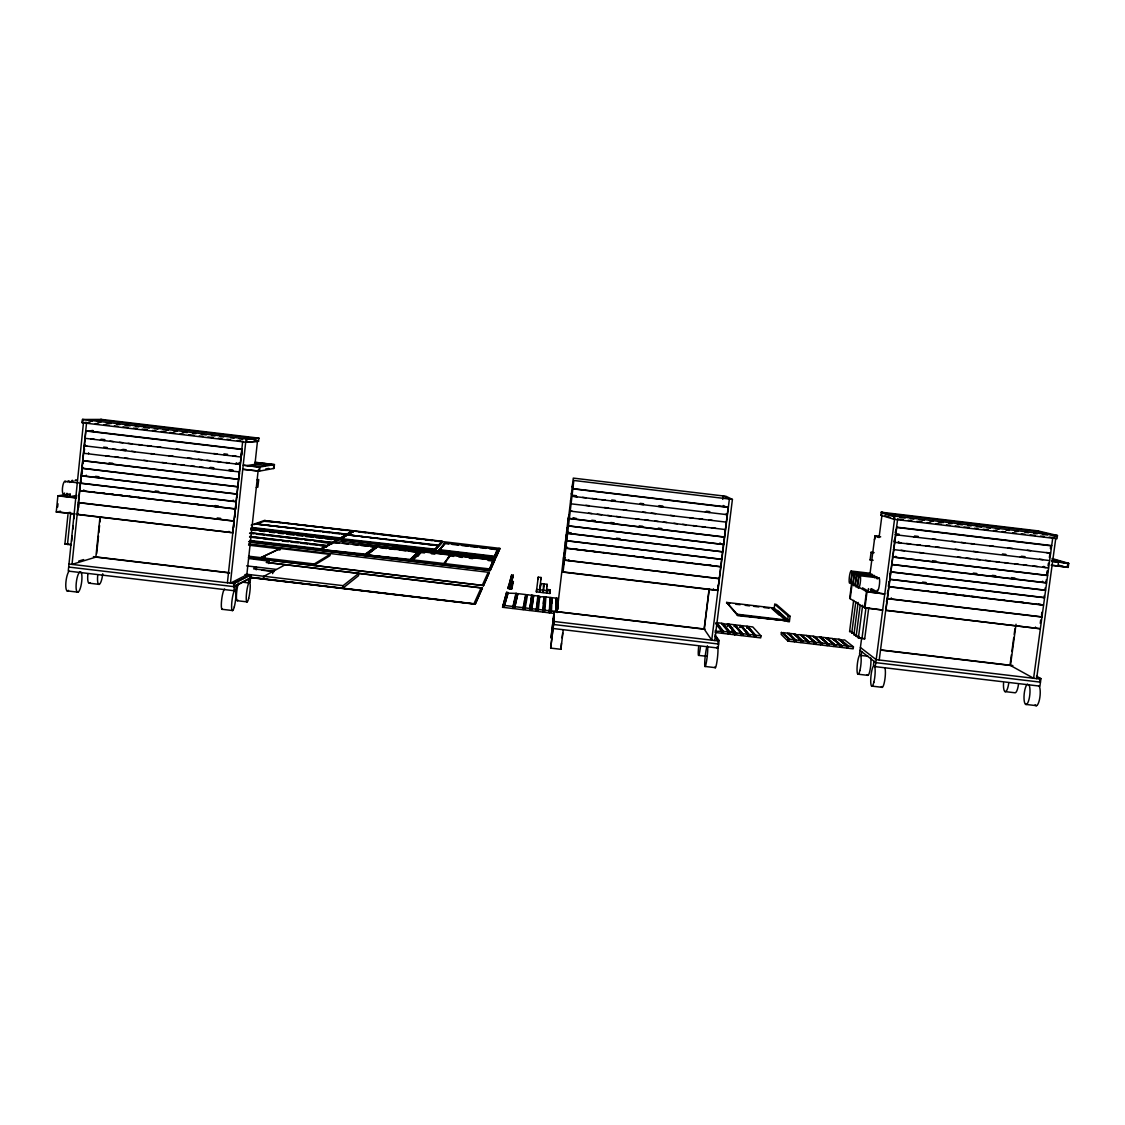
<?xml version="1.0" encoding="UTF-8"?>
<svg xmlns="http://www.w3.org/2000/svg" width="1125" height="1125" viewBox="0 0 1125 1125"><rect width="100%" height="100%" fill="white"/><g stroke="black" fill="none" stroke-linecap="round" stroke-linejoin="round"><path stroke-width="1.5" d="M558.014 609.258L558.155 598.402L557.297 599.077L556.678 598.233L556.453 600.131M557.297 599.077L557.184 612.52L557.395 598.317M556.509 611.62L556.678 598.233M556.284 611.972L556.27 598.177L552.023 597.684L551.742 603.464M555.862 611.916L556.27 598.177M563.273 629.677L560.911 649.308L550.673 648.098L553.908 621.464L554.161 611.212L553.331 619.003L553.795 615.178M553.823 614.081L553.556 624.487L718.636 644.034M715.092 634.908L719.086 640.505L718.144 648.042L553.078 628.495L553.584 623.292M861.145 638.1L858.375 638.03L864.703 638.831L868.753 607.711M554.302 613.42L549.689 612.886L550.547 597.502L551.264 597.586L550.603 611.747L551.419 611.845L552.023 597.684M550.955 603.366L551.264 597.586M549.689 612.886L549.844 609.511M549.253 612.83L550.139 597.459L545.892 596.953L544.837 611.072L544.022 610.973L545.133 596.855L544.416 596.77L543.108 612.098L549.253 612.83L549.422 609.455M546.862 591.877L546.778 593.1L549.858 593.466L549.914 592.242M550.209 589.809L550.153 591.005L547.073 590.653L547.158 589.444L550.209 589.809L549.858 593.466M560.911 649.308L561.459 643.12M544.148 583.973L543.305 592.692L546.384 593.058L547.116 584.325L544.148 583.973L543.867 586.336M553.05 628.467L550.673 648.098M543.361 603.661L544.008 596.728L538.903 596.897L538.284 596.053L536.527 611.325L542.672 612.042L544.008 596.728M858.839 636.919L856.139 636.356L860.147 605.531M540.802 583.566L539.831 592.27L542.911 592.636L543.769 583.931L540.802 583.566L540.52 585.942M856.617 635.273L853.917 634.711L855.858 634.711M57.164 511.833L74.981 513.942L56.25 512.002L57.895 495.83L68.808 494.086M57.656 506.981L57.98 503.761M64.955 543.994L71.381 544.697L64.898 544.05L67.978 514.477M69.75 497.109L70.116 493.636M67.486 544.542L70.692 513.239M246.67 442.28L82.181 422.733L82.519 419.47L101.517 419.428M82.744 419.47L82.181 422.733M83.517 422.198L68.259 571.092L233.944 590.709L235.8 589.711L236.236 585.703M71.677 541.28L72.211 536.062M72.928 529.116L73.28 525.642M73.997 518.695L74.531 513.492M86.583 422.564L72.028 564.384L96.314 556.973M233.072 532.772L77.302 514.505L85.88 431.002L242.227 449.508L241.594 455.344M81.942 474.089L82.237 471.178M84.234 451.73L84.53 448.819M78.061 513.464L77.302 514.505M78.666 507.544L79.003 504.239M82.42 470.981L81.886 473.723M82.716 468.127L82.8 467.213M83.18 463.542L83.306 459.787M85.008 445.753L85.106 444.839M84.628 490.95L83.756 489.937M86.161 476.072L86.259 475.158M88.467 453.712L88.552 452.812M99.97 517.303L95.85 557.114L229.711 572.977M96.68 553.514L98.48 536.006M98.817 532.772L99.577 525.516M99.928 522.014L100.477 516.783M539.002 596.138L537.441 610.186L538.256 610.284L539.761 596.222M228.867 532.28L228.952 531.366M232.242 500.948L233.311 500.161M236.363 462.825L236.264 463.739L239.498 463.261M232.622 532.927L242.072 449.494L241.312 454.922M227.405 582.792L242.705 441.141M233.62 527.597L233.986 524.292M234.745 517.303L235.097 513.998M235.856 507.009L236.137 504.309M236.953 496.884L237.361 493.116M239.217 475.903L239.512 473.203M235.969 507.445L236.278 504.548M237.08 497.109L237.403 494.198M245.77 441.506L230.442 583.158L246.825 574.805L258.202 470.067M233.578 586.589L233.958 583.045L250.931 574.791L250.144 581.977L248.456 582.891L243.225 582.272M233.944 590.709L234.759 583.144L233.958 583.045M257.541 440.536L255.066 463.345L258.483 462.811M100.744 419.33L258.933 438.131L258.469 441.267L245.855 442.181L246.206 438.933L258.033 438.047M259.003 471.192L259.439 467.142L274.43 464.569L274.008 468.422L259.003 471.192L242.761 469.266L259.538 471.094L259.988 467.044L243.197 465.202L259.439 467.142M248.456 582.891L248.864 579.052M255.839 524.039L346.458 534.234M256.092 523.941L346.641 534.122L346.402 534.783M264.698 466.158L264.98 463.584L250.58 465.919M256.261 569.827L256.528 567.38L253.702 566.761M264.361 521.269L280.406 522.633M260.55 559.055L260.705 557.634L279.253 548.803L279.113 550.139M264.909 520.805L352.814 530.691L339.834 538.467L352.814 530.691M330.061 554.386L314.241 563.977L314.086 565.397L329.906 555.722L330.061 554.386L280.35 548.494L261.098 557.677L260.944 559.097L265.191 556.819M265.177 520.622L499.978 548.395L495.83 557.733L251.438 528.848M273.516 468.506L273.938 464.653L254.883 462.389M263.25 578.798L263.531 576.239L246.164 574.186M263.686 578.841L263.967 576.295L285.328 564.666M268.678 563.513L268.931 561.15L248.836 558.52M272.658 573.609L272.939 571.134L253.603 568.842L256.528 567.38M280.209 549.83L280.35 548.494M854.409 633.642L851.737 633.094L854.452 633.178M320.273 549.422L325.983 545.653L320.273 549.422L249.595 541.041M320.85 549.548L337.542 540.169L320.85 549.548L250.411 541.195M321.145 550.266L365.723 555.553M331.58 542.531L326.137 546.145L331.58 542.531L250.228 532.884M326.63 546.919L319.725 545.47M336.909 539.564L331.72 543.009L336.909 539.564L250.861 529.355M332.156 543.797L314.198 541.083M334.125 542.925L339.258 542.883M334.758 542.405L375.68 546.666L365.175 554.752L321.975 549.633L365.245 554.119L375.68 546.666M442.083 541.28L434.686 549.717L442.083 541.28L354.291 530.859L340.298 539.198L353.714 531.295M340.636 539.241L435.262 549.844L442.631 541.842L435.136 540.998M341.395 538.65L434.756 549.155M539.733 589.781L541.083 577.505L538.228 577.167L536.358 591.862L539.438 592.228L539.733 589.781L536.653 589.416L536.358 591.862M347.92 534.966L438.483 545.147M348.103 534.867L438.412 545.709M343.097 585.661L342.816 588.22L358.467 575.733L358.734 573.356L343.097 585.661L263.967 576.295M353.334 531.83L349.917 530.845M377.325 546.862L366.075 555.595L377.325 546.862L418.106 552.291L410.077 560.081L366.905 554.948L410.161 559.448L418.177 551.7M376.27 547.917L370.505 546.652M391.908 549.07L394.031 546.272L494.156 558.155L489.108 570.192L493.228 560.18L450.323 555.089L443.616 564.792L446.428 561.15M392.4 548.677L392.569 547.425L493.58 559.42L493.425 560.658M393.891 547.481L394.031 546.272M410.723 560.208L418.809 552.319L410.723 560.208L366.159 554.934M413.058 561.164L413.212 559.87L421.509 551.658L449.986 555.047L443.25 564.75L446.077 561.122M421.509 551.658L417.811 556.439M435.262 549.844L442.631 541.842M444.628 543.459L438.497 550.856L444.628 543.459L448.692 543.994M497.587 549.239L494.311 556.791L497.587 549.239L445.261 543.038L439.256 550.266L441.239 548.03M445.261 543.038L443.222 545.808M251.184 577.659L475.228 604.195L482.4 587.967L268.059 562.57M475.228 604.195L482.4 587.967M489.319 572.4L483.441 585.717L489.319 572.4L248.625 543.853M536.33 609.23L537.877 595.997L533.63 595.505L531.675 609.511L530.184 608.498L529.945 610.538L536.091 611.269L536.33 609.23L531.773 608.695M490.177 570.53L495.084 559.392L490.177 570.53L249.483 541.983M493.087 561.403L493.228 560.18M494.156 558.155L493.228 561.094L488.081 560.475M489.502 548.789L498.136 549.816L494.831 557.536L498.98 548.353M515.925 593.395L512.522 608.47L502.566 607.303L506.644 592.298L507.263 593.142L515.925 593.395L515.7 595.294M508.022 593.241L504.281 606.263L502.805 605.264M504.281 606.263L508.106 592.467M506.644 592.298L502.566 607.303M508.092 588.516L511.678 574.945L508.092 588.516L513.197 575.128L509.709 588.698L509.386 586.181L513.197 575.128M508.697 588.586L508.373 586.055M509.709 588.698L510.005 586.252M513.38 581.555L511.411 586.42L511.734 588.938L513.38 581.555L510.103 588.755L512.395 581.442L511.523 583.748M510.722 588.825L511.017 586.378M512.114 583.819L512.395 581.442M511.734 588.938L512.016 586.491M511.116 588.867L512.775 581.484M513.211 606.487L512.958 608.527L522.928 609.708L525.614 594.548L517.809 593.62L514.688 607.5L513.211 606.487L516.333 593.452L516.952 594.295L517.809 593.62M516.108 595.35L516.333 593.452M523.603 607.725L523.364 609.764L529.509 610.495L531.745 595.28L527.498 594.773L525.094 608.723L523.603 607.725L526.022 594.591L526.641 595.434L527.498 594.773M525.094 608.723L525.192 607.908L529.748 608.456M531.745 595.28L531.014 600.497M531.928 597.22L532.153 595.322L532.772 596.166L533.63 595.505M537.947 579.445L538.228 577.167M540.816 579.783L541.083 577.505M537.441 610.186L536.766 609.286M538.256 610.284L538.355 609.469L542.911 610.017M543.488 586.294L543.769 583.931M544.191 598.683L544.416 596.77M545.133 596.855L545.034 597.628L545.892 596.953M546.834 586.688L547.116 584.325M546.778 593.1L547.073 590.653M568.069 521.972L573.286 478.111L725.906 496.266L732.417 499.416L714.769 640.519M572.33 486.267L572.822 488.841L728.17 507.417L717.778 590.484L563.048 572.133L573.834 480.473L732.417 499.416M568.673 560.517L568.772 559.603M573.652 518.92L573.764 518.02M576.323 496.631L576.422 495.731L572.217 495.225M562.064 637.903L562.683 633.023M852.244 632.039L849.6 631.505L850.809 631.448M709.116 588.98L704.123 628.987L711.731 640.153L729.38 499.05L722.981 495.914M709.214 589.584L704.278 629.198L557.044 611.761L568.378 516.923M722.728 499.359L723.15 495.998M713.377 589.753L713.489 588.853M719.114 543.741L720.197 542.953M717.792 588.389L718.214 585.098M721.575 558.155L721.659 559.406L566.789 540.689M724.641 533.602L724.978 530.916M725.738 524.841L726.075 522.141M727.228 513.703L727.256 514.688L572.133 496.238M716.034 623.391L716.133 622.603L723.459 632.222L716.034 623.391L716.822 623.475M717.834 643.936L718.27 640.406L715.303 636.216M721.547 631.167L721.294 633.206L715.163 632.475L715.416 630.45L716.077 631.35L721.547 631.167L715.922 623.714M721.702 623.264L722.334 624.136L727.594 623.967L734.681 632.728L734.428 634.767L728.297 634.036L728.55 631.997L729.211 632.911L730.139 632.194L723.22 623.447M722.644 632.123L721.983 631.223L721.73 633.263L727.861 633.994L728.114 631.955L723.558 631.406L716.906 622.702L721.28 623.222L729.211 632.911M726.623 602.409L737.845 614.981L785.152 620.592L737.761 615.67L726.623 602.409L772.538 607.852L787.528 621.562L789.37 621.788L790.073 616.275L776.461 604.477L774.731 604.28L774.239 608.119L788.344 620.972L774.07 609.455M723.459 632.222L723.558 631.406M727.341 625.922L727.594 623.967M727.762 625.964L728.733 624.108L736.608 633.783L728.733 624.108M734.062 626.709L735.047 624.853L743.175 634.556L735.047 624.853M729.52 624.192L733.894 624.712L741.263 633.516L740.995 635.541L734.864 634.823L735.117 632.784L728.002 624.009M736.608 633.783L735.117 632.784M739.955 627.413L740.194 625.458L735.834 624.938M740.377 627.455L741.347 625.598L749.742 635.344L741.347 625.598M743.175 634.556L741.698 633.558L741.431 635.597L747.577 636.328L747.83 634.289L740.194 625.458M746.677 628.214L747.647 626.344L756.309 636.117L747.647 626.344M740.616 625.514L748.266 634.345L748.012 636.37L754.144 637.102L754.397 635.062L746.508 626.203L742.134 625.683M746.916 626.259L754.833 635.119L754.58 637.158L760.711 637.875L760.964 635.85L752.808 626.948L748.434 626.442M772.538 607.852L785.981 620.761L786.08 620.03L737.255 614.236L737.156 614.981L785.981 620.761M782.044 633.319L781.411 632.433L781.158 634.416L787.964 641.109L794.095 641.827L794.348 639.802L787.359 633.15L782.944 632.616L789.806 639.253L794.348 639.802M787.697 620.156L788.217 616.064L774.731 604.28M788.428 634.078L787.781 633.192L796.261 640.856L789.314 633.375L789.216 634.163M787.964 641.109L788.217 639.07L788.878 639.97L789.806 639.253M795.684 634.134L802.941 640.814L802.013 641.531L794.152 633.952L794.798 634.823L800.1 634.655L809.395 642.403L802.055 634.88L806.47 635.414L815.962 643.191L808.425 635.639L808.327 636.427M794.784 639.858L794.531 641.883L800.663 642.614L800.916 640.575L793.73 633.895L789.314 633.375M801.352 640.631L801.098 642.656L807.23 643.387L807.483 641.348L802.941 640.814M807.539 636.342L806.892 635.456L815.147 643.092M809.395 642.403L800.522 634.711L807.919 641.405L807.666 643.444L813.797 644.161L814.05 642.136L809.508 641.587M808.58 642.305L807.919 641.405M813.263 636.216L813.909 637.087L819.211 636.919L829.097 644.738L821.18 637.158L820.28 637.847L819.647 636.975L828.281 644.639M814.486 642.178L814.233 644.217L820.35 644.948L820.617 642.909L816.061 642.375M814.809 636.398L822.53 643.964L814.008 636.3M826.65 638.606L826.017 637.72L835.664 645.525L827.55 637.903L827.438 638.691M827.62 643.739L827.353 645.778L833.484 646.495L833.752 644.47L829.195 643.922M833.92 638.663L833.02 639.352L832.387 638.48L842.217 646.298L833.92 638.663L838.322 639.183L846.872 646.017L846.619 648.056L840.487 647.325L840.755 645.3L841.514 645.384M835.664 645.525L834.188 644.513L833.92 646.552L840.052 647.283L840.319 645.244L831.952 638.423L827.55 637.903M839.489 639.323L839.391 640.111L844.692 639.942L853.439 646.805L853.172 648.83L847.055 648.112L847.308 646.073L838.758 639.239L847.969 646.973L848.897 646.256L840.291 639.422M851.667 583.087L849.684 598.359L864.942 607.95L882.675 610.045L864.38 607.598L866.475 591.553L884.77 593.972L867.023 591.862L857.897 586.645M850.191 598.683L852.173 583.383M849.6 631.505L853.636 600.37M851.737 633.094L855.816 601.734M853.917 634.711L858.122 602.409M858.375 638.03L862.65 605.236M871.706 560.644L870.103 559.898L871.088 552.277L874.139 552.642M864.942 607.95L867.023 591.862M861.539 638.817L859.542 654.159L861.188 655.467L868.106 656.297M869.906 574.552L874.927 535.978L880.13 536.597M861.947 638.691L865.997 607.598M868.022 592.045L868.472 588.586M861.188 655.467L861.68 651.642M870.778 592.186L871.228 588.727M1038.459 530.93L881.212 512.198L880.945 515.348L881.719 515.433M882.014 514.842L879.061 537.553L874.927 535.978M873.984 661.233L873.464 665.212L875.264 666.647L1039.922 686.138L1040.948 678.628L1036.448 676.167M893.714 519.3L893.981 516.009L1057.458 535.5L1057.008 538.72L893.559 519.244M875.264 666.647L894.614 518.709M887.372 593.93L887.752 591.047M888.933 582.047L888.37 586.378L890.297 586.617M889.706 576.098L890.086 573.202M894.178 541.969L894.558 539.058M895.345 533.095L895.725 530.198M886.514 601.734L886.95 598.444M888.652 585.506L888.947 586.8L1043.409 605.138L1042.777 604.716M888.764 584.536L889.116 581.85M889.734 577.139L890.269 573.117M890.578 570.712L890.887 571.978L1045.434 590.344M892.519 555.905L892.856 557.002L1047.473 575.367M894.333 541.983L894.586 540.112M895.556 532.702L895.908 530.002M879.216 659.995L897.652 519.075M887.147 610.369L1040.203 628.734L885.867 610.425L896.723 527.456L1051.495 545.878M891.155 598.781L891.281 597.881M896.597 557.297L895.739 556.284M898.538 542.489L898.65 541.575M1011.417 654.82L1010.011 665.227L1033.608 678.277L1052.789 537.539M1011.867 651.487L1013.766 637.467M1014.188 634.331L1014.947 628.791M1016.044 624.234L1010.461 665.466L880.861 650.123M1035.366 627.947L1035.492 627.047M1041.609 582.047L1042.706 581.273M1043.62 567.253L1043.747 566.353M1040.245 623.306L1040.695 620.03M1045.8 582.553L1046.18 581.737M1046.925 574.256L1047.445 575.536L892.378 556.973M1047.066 573.286L1047.431 570.6M1048.064 565.889L1048.43 563.203M1050.455 548.395L1050.82 545.695M1041.511 615.164L1041.905 612.267M1044.295 595.561L1044.422 597.741L889.917 579.389M1045.955 582.567L1046.348 579.67M1046.967 575.17L1047.558 570.839M1049.372 557.48L1049.78 554.583M1050.581 548.62L1050.975 545.723M1036.631 678.628L1055.827 537.891M1039.655 682.045L1040.133 678.53L1040.948 678.628M1057.936 566.002L1058.484 561.994L1051.847 560.039M1052.044 558.52L1068.75 563.372L1068.202 567.394L1067.273 567.112L1067.822 563.105L1051.72 561.178M531.675 609.511L533.545 596.264M530.859 609.413L532.87 595.406M530.184 608.498L532.153 595.322M530.016 607.163L530.522 603.83M524.278 608.625L526.739 594.675M523.673 608.105L524.278 604.786M524.883 601.467L525.502 598.148M523.237 608.048L523.856 604.73M524.475 601.425L525.08 598.106M514.688 607.5L517.711 594.38M513.872 607.402L517.05 593.536M513.745 605.236L515.32 598.641M510.103 588.755L511.045 585.422M509.091 588.628L512.916 577.42M503.466 606.164L507.347 592.383M499.964 548.494L495.816 557.845L250.833 528.581M481.092 587.939L473.948 603.759L249.553 577.167M488.137 572.358L482.273 585.323L248.4 557.62M447.961 558.689L449.845 556.27M250.566 578.166L234.38 586.688L68.667 567.056M235.055 585.816L248.316 578.841M250.931 574.791L233.902 583.566L68.977 564.033M268.931 561.15L266.245 562.5L482.386 588.094M254.025 524.602L265.978 520.692M251.212 525.15L264.966 520.256M78.75 561.066L83.644 559.589M235.645 508.88L79.748 490.725M237.262 494.016L81.281 475.819M256.303 487.519L257.864 487.153L258.708 479.489L257.147 479.827M66.881 512.986L70.158 512.339M56.25 512.002L60.497 511.2M265.711 468.998L268.861 468.422M256.739 466.664L270.844 464.273M71.775 497.222L76.641 496.406M68.527 496.842L76.697 495.492M62.044 496.069L70.327 494.733M247.345 465.539L261.886 463.219M856.139 636.3L858.881 636.441M236.236 463.894L239.47 463.416M240.398 463.359L240.019 464.47L84.361 445.795M81.014 482.147L80.522 483.272L235.997 501.736M242.17 449.227L85.753 430.692M83.461 460.828L238.416 479.391M83.475 460.673L238.43 479.222M258.595 441.253L246.53 442.28L247.022 439.017L82.519 419.47M254.18 440.803L257.752 440.55M251.198 439.256L256.261 438.862M246.881 439.031L258.933 438.131M89.972 431.142L93.277 431.03M89.677 430.861L92.981 430.467M88.383 420.244L101.447 420.117L256.219 438.525M88.664 420.905L92.123 421.313M97.327 421.931L100.786 422.339M105.975 422.958L111.164 423.577M116.353 424.195L119.812 424.603M125.002 425.222L130.205 425.841M135.394 426.459L138.853 426.881M144.042 427.486L149.231 428.105M154.42 428.723L157.88 429.145M163.083 429.764L168.272 430.369M173.461 430.988L176.92 431.409M182.109 432.028L187.298 432.647M192.487 433.252L195.947 433.673M201.15 434.292L206.339 434.911M211.528 435.53L214.987 435.938M220.177 436.556L223.636 436.964M230.555 437.794L234.028 438.202M239.217 438.82L242.677 439.228M899.902 517.444L905.119 518.062M910.336 518.681L913.809 519.103M919.027 519.722L924.244 520.341M929.447 520.959L932.934 521.367M938.138 521.986L943.355 522.619M948.572 523.237L952.045 523.645M957.263 524.264L962.48 524.883M967.683 525.502L971.156 525.923M976.373 526.542L981.591 527.161M986.808 527.78L990.281 528.202M995.498 528.82L998.972 529.228M1005.919 530.058L1009.392 530.466M1014.609 531.098L1018.083 531.506M1025.044 532.336L1028.517 532.744M1033.734 533.362L1037.208 533.784M1042.411 534.403L1047.628 535.022M1052.845 535.641L1056.319 536.062L1037.588 531.52L882.042 513.014L894.698 516.825M85.022 422.381L90.211 423M95.259 423.591L98.859 424.027M103.936 424.617L109.238 425.264M114.342 425.869L117.886 426.291M123.019 426.895L128.278 427.528M133.425 428.133L136.927 428.555M142.088 429.159L147.305 429.792M152.494 430.411L155.967 430.819M161.142 431.438L166.373 432.056M169.805 432.464L175.05 433.083M180.183 433.702L183.727 434.123M188.831 434.728L194.133 435.361M199.209 435.966L202.809 436.387M207.858 436.992L213.216 437.625M218.25 438.23L221.892 438.666M226.898 439.256L230.569 439.692M237.277 440.494L240.975 440.93M897.919 519.117L903.136 519.736M908.114 520.312L911.827 520.763M916.833 521.353L922.261 522M927.281 522.605L930.938 523.041M936 523.631L941.372 524.278M946.462 524.883L950.062 525.319M955.181 525.923L958.753 526.345M963.956 526.964L969.173 527.583M974.348 528.202L977.864 528.623M983.067 529.242L988.298 529.861M993.502 530.48L997.017 530.902M1002.192 531.52L1005.722 531.928M1012.627 532.758L1016.184 533.18M1021.303 533.798L1024.903 534.22M1030.134 534.839L1035.366 535.458M1040.428 536.062L1044.07 536.498M1049.119 537.103L1054.322 537.722M728.367 507.136L572.878 488.644L572.358 485.972M896.597 527.147L1051.692 545.597M100.983 439.228L104.878 439.636M223.917 453.839L227.545 454.275M611.733 499.964L615.192 500.386M640.153 503.353L643.627 503.761M659.306 505.631L662.794 506.039M706.331 511.214L709.819 511.636M895.612 533.728L899.086 534.15M914.541 535.978L918.197 536.414M90.956 438.905L94.416 439.312M100.378 440.03L104.78 440.55M109.969 441.169L113.428 441.577M119.419 442.294L122.878 442.702M128.067 443.32L132.427 443.841M138.445 444.558L141.905 444.966M147.094 445.584L151.439 446.091M157.472 446.822L160.931 447.23M176.512 449.086L179.972 449.494M194.625 451.238L198.998 451.758M213.637 453.502L217.097 453.909M224.002 454.725L227.461 455.133M232.636 455.752L236.095 456.173M572.119 496.125L577.336 496.758M582.553 497.377L586.041 497.784M592.017 498.502L596.475 499.022M601.706 499.655L605.18 500.063M611.198 500.78L615.628 501.3M620.845 501.933L624.333 502.341M639.998 504.211L643.472 504.619M658.294 506.377L662.625 506.897M705.389 511.987L709.622 512.48M725.245 514.35L727.186 514.575M895.303 534.572L898.777 534.98M913.43 536.723L917.873 537.258M932.555 539.002L936.042 539.409M951.694 541.28L955.181 541.688M961.284 542.419L964.758 542.827M970.833 543.558L974.306 543.966M989.972 545.822L993.445 546.244M1008.169 547.987L1012.584 548.522M1027.266 550.266L1030.739 550.673M1046.362 552.53L1049.836 552.952M85.134 438.314L240.834 457.003M895.289 534.727L1050.497 553.134M255.417 462.305L274.43 464.569M880.678 536.808L875.461 536.175L874.42 539.803M103.683 447.103L107.156 447.511M122.752 449.367L126.211 449.775M1002.431 553.964L1005.919 554.386M1021.43 556.228L1025.086 556.664M84.853 445.739L86.794 445.964M112.655 449.044L116.1 449.452M121.289 450.07L125.55 450.577M131.653 451.294L135.098 451.716M150.652 453.558L154.111 453.966M168.792 455.709L173.109 456.23M187.833 457.973L192.108 458.494M198.211 459.211L201.67 459.619M206.859 460.237L210.319 460.645M217.237 461.475L220.697 461.883M225.886 462.502L229.345 462.909M235.294 463.627L238.753 464.034M585.886 505.308L589.373 505.73M604.28 507.502L608.555 508.008M623.433 509.78L626.906 510.188M642.572 512.044L646.045 512.466M651.277 513.084L655.636 513.605M670.416 515.363L673.889 515.77M689.555 517.641L693.028 518.048M699.23 518.78L702.717 519.202M708.694 519.905L712.181 520.327M897.806 542.405L901.28 542.812M906.483 543.431L910.716 543.938M916.903 544.669L920.377 545.077M925.58 545.695L929.841 546.202M936 546.933L939.473 547.355M955.097 549.211L958.556 549.619M973.322 551.377L977.653 551.897M1020.277 556.959L1024.523 557.466M1039.416 559.237L1042.889 559.645M571.219 503.845L726.328 522.127M894.769 542.32L1049.484 560.545M1052.62 561.445L1068.75 563.372M1052.775 565.397L1067.273 567.112M1068.202 567.394L1051.172 565.2M210.347 467.339L213.82 467.747M229.416 469.603L232.875 470.011M105.764 455.766L109.209 456.187M115.327 456.905L118.786 457.312M124.777 458.03L128.236 458.438M143.803 460.294L147.262 460.702M161.958 462.445L166.289 462.966M172.322 463.683L175.767 464.091M180.956 464.709L184.402 465.117M191.32 465.947L194.766 466.355M199.955 466.973L203.4 467.381M209.517 468.098L213.764 468.605M228.544 470.363L232.763 470.869M572.119 511.214L570.178 510.975L569.756 507.797M588.488 513.155L591.975 513.562M597.206 514.195L601.65 514.716M607.655 515.433L611.142 515.855M616.373 516.473L619.861 516.881M635.555 518.752L639.042 519.159M645.145 519.891L648.619 520.298M654.722 521.03L658.209 521.438M663.441 522.07L666.928 522.478M673.903 523.308L677.391 523.73M682.622 524.348L686.109 524.756M693.084 525.586L696.572 526.008M701.789 526.627L705.277 527.034M711.253 527.752L715.739 528.286M901.041 550.308L904.514 550.73M919.406 552.487L923.639 552.994M957.572 557.03L961.045 557.438M966.248 558.056L970.594 558.577M976.669 559.294L980.142 559.716M985.345 560.334L989.719 560.855M995.752 561.572L999.225 561.98M1004.428 562.598L1007.902 563.006M1014.848 563.836L1018.308 564.244M1023.525 564.862L1026.984 565.284M1033.186 566.016L1037.405 566.522M1042.608 567.141L1046.081 567.548M83.602 453.262L239.217 471.923M725.4 529.552L570.347 511.13M1048.472 567.97L893.348 549.562M109.069 462.853L112.683 463.275M572.794 517.964L576.253 518.372M591.778 520.214L595.237 520.622M610.763 522.478L614.222 522.886M639.169 525.853L642.656 526.261M658.308 528.117L661.795 528.539M932.513 560.714L936.098 561.136M724.472 536.991L569.447 518.428M724.444 537.145L569.433 518.583M870.103 559.898L873.155 560.264M973.322 573.089L976.809 573.497M992.391 575.353L995.85 575.761M1011.473 577.617L1014.947 578.025M82.069 468.197L237.628 486.675M568.575 525.994L723.544 544.416M891.886 564.413L1046.461 582.778M82.041 468.352L237.6 486.844M723.516 544.57L568.561 525.853M891.858 564.567L1046.433 582.933M95.597 476.339L99.042 476.747M567.788 532.434L571.261 532.842M616.486 538.214L619.959 538.622M81.295 475.65L236.812 494.128M890.283 571.753L1045.448 590.175L1045.041 588.08M851.189 571.022A6.202 1.069 -83.3 0 1 850.88 580.697A6.202 1.069 -83.3 0 1 849.136 579.769A6.202 1.069 -83.3 0 1 851.189 571.022L869.653 573.216M853.355 572.175A6.244 1.083 -83.3 0 1 853.045 581.92A6.244 1.083 -83.3 0 1 851.273 580.978A6.244 1.083 -83.3 0 1 853.355 572.175L871.959 574.383M855.548 573.342A6.3 1.097 -83.3 0 1 855.253 583.172A6.3 1.097 -83.3 0 1 853.439 582.202A6.3 1.097 -83.3 0 1 855.548 573.342L874.294 575.564M155.222 490.964L158.695 491.372M922.613 582.089L926.086 582.511M857.784 574.523A6.342 1.111 -83.3 0 1 857.475 584.423A6.342 1.111 -83.3 0 1 855.647 583.453A6.342 1.111 -83.3 0 1 857.784 574.523L876.656 576.759M64.912 481.303L78.834 482.948M80.536 483.103L236.011 501.567M566.789 540.858L721.688 559.252M860.048 575.733A6.398 1.139 -83.3 0 1 859.739 585.703A6.398 1.139 -83.3 0 1 857.883 584.719A6.398 1.139 -83.3 0 1 860.048 575.733L879.061 577.983M889.945 579.234L1044.436 597.572M566.733 546.469L564.877 546.244L565.172 552.741M215.016 505.589L218.475 506.011M82.167 490.669L85.655 491.077M90.886 491.695L94.373 492.117M100.181 492.806L104.836 493.355M110.067 493.973L113.555 494.395M119.18 495.056L122.625 495.464M129.262 496.252L132.989 496.702M138.178 497.32L141.623 497.728M148.444 498.53L151.988 498.952M176.344 501.848L179.831 502.256M195.539 504.127L199.027 504.534M214.172 506.334L218.208 506.812M233.873 508.669L235.814 508.908M567.675 548.311L565.734 548.072L565.411 541.786M573.581 549.014L578.067 549.534M584.03 550.252L587.503 550.659M592.734 551.278L597.178 551.812M603.183 552.516L606.656 552.938M611.888 553.556L615.361 553.964M631.027 555.834L634.514 556.242M640.617 556.973L644.091 557.381M650.18 558.098L653.667 558.52M669.333 560.377L672.82 560.784M688.486 562.655L691.973 563.062M697.191 563.681L700.678 564.103M706.641 564.806L711.127 565.341M924.919 590.723L928.392 591.131M933.595 591.75L937.87 592.256M943.987 592.987L947.461 593.395M952.65 594.014L956.967 594.52M963.056 595.252L966.516 595.659M971.719 596.278L975.178 596.686M982.111 597.516L985.584 597.923M1000.392 599.681L1004.653 600.188M1019.489 601.945L1023.708 602.452M1038.6 604.223L1041.005 604.505M79.763 490.556L235.209 509.006M565.903 548.1L720.759 566.663M888.975 586.631L1043.438 604.969M720.745 566.817L565.875 548.255M58.809 495.689L76.627 497.798M57.895 495.83L75.755 497.953M283.613 522.97L289.027 523.659M292.331 524.011L299.363 524.883M302.794 525.291L308.039 525.867M311.414 526.317L318.516 527.119M321.75 527.541L327.234 528.145M330.722 528.567L346.43 530.423M358.945 531.914L365.92 532.744M369.408 533.152L374.878 533.855M378.127 534.192L393.82 536.105M397.266 536.512L402.539 537.089M405.872 537.525L413.002 538.327M416.194 538.763L421.72 539.367M425.208 539.775L432.183 540.605M452.18 544.402L458.438 545.105M461.897 545.513L467.873 546.272M470.517 546.539L477.422 547.355M480.08 547.72L486.056 548.381M565.369 557.817L563.527 557.592L563.752 564.666M217.195 517.964L220.655 518.372M78.539 502.538L233.916 520.973M564.483 560.208L719.269 578.573M887.414 598.528L1041.82 616.852M78.525 502.692L233.902 521.142M887.4 598.697L1041.792 617.02M257.077 524.138L263.053 524.77M265.725 525.164L273.502 526.008M276.103 526.402L282.192 527.048M284.766 527.428L292.641 528.286M295.144 528.652L301.345 529.312M303.806 529.678L310.767 530.48M314.184 530.916L320.484 531.591M322.847 531.942L329.808 532.744M332.466 533.138L339.623 533.855M341.873 534.206L347.105 534.797M347.428 534.839L358.538 536.105M361.223 536.498L367.228 537.131M369.872 537.525L377.663 538.369M380.25 538.748L386.353 539.409M389.686 539.93L405.478 541.673M408.825 542.194L424.603 543.952M427.978 544.472L433.884 545.091M251.719 527.428L339.891 537.891M439.327 549.689L494.381 556.228M250.903 527.962L340.369 538.58M438.581 550.237L494.902 556.917M250.805 529.931L255.628 530.452M259.116 530.873L264.572 531.562M269.578 532.111L274.795 532.73M278.283 533.138L283.514 533.756M286.931 534.22L293.977 535.008M297.267 535.444L302.681 536.034M305.859 536.47L313.144 537.272M316.195 537.694L321.863 538.312M325.35 538.72L331.678 539.536M335.63 540.562L394.059 547.523M392.048 547.847L493.369 559.87M418.528 551.77L422.044 552.164M342.633 543.291L348.37 544.022M352.744 544.486L357.792 545.091M361.167 545.484L367.917 546.286M380.053 547.72L386.789 548.522M389.166 548.859L395.339 549.478M399.375 550.069L405.647 550.702M408.698 551.123L424.547 552.938M431.409 553.753L434.841 554.161M450.295 555.989L453.741 556.397M458.887 557.016L462.319 557.423M469.195 558.239L472.627 558.647M250.523 532.772L331.791 542.419M249.567 533.348L253.912 533.784M256.458 534.164L264.291 535.008M266.794 535.402L272.925 536.034M275.4 536.414L283.303 537.272M285.736 537.638L291.952 538.298M295.158 538.819L302.33 539.522M304.678 539.888L310.964 540.548M77.808 514.35L231.328 532.561M717.722 590.273L562.894 571.894L562.697 564.483M249.623 536.442L326.208 545.527M251.072 536.766L325.983 545.653M249.553 537.061L260.002 538.298M263.194 538.819L279.141 540.562M282.361 541.097L288.562 541.744M291.066 542.123L298.294 542.841M300.642 543.206L307.631 544.008M310.233 544.402L317.433 545.105M249.666 540.422L320.344 548.803M413.212 559.87L443.405 563.456M443.756 563.498L489.263 568.898M248.611 541.673L490.191 570.417M248.569 545.161L279.253 548.803M726.539 603.098L729.942 603.506M735.877 604.28L740.138 604.716M745.242 605.32L749.587 605.897M753.75 606.333L758.855 606.938M763.945 607.542L769.05 608.147M788.217 616.064L790.073 616.275M540.127 589.823L543.206 590.189M543.6 590.231L546.68 590.597M248.555 556.186L260.705 557.634M261.098 557.677L314.241 563.977M248.78 557.775L483.455 585.591M551.166 598.345L551.925 598.444M246.6 565.875L276.145 569.377M261.984 570.178L274.134 571.627M808.425 635.639L812.841 636.159L821.714 643.866M821.18 637.158L825.581 637.678L834.848 645.427M93.417 556.636L229.219 572.723M244.884 574.58L250.102 575.198M504.38 605.447L512.775 606.445M514.786 606.684L523.167 607.669M543.347 610.059L544.12 610.158M544.936 610.256L549.492 610.791M549.928 610.847L550.702 610.931M551.517 611.03L705.08 629.1M730.139 632.194L734.681 632.728M736.706 632.967L741.263 633.516M743.273 633.755L747.83 634.289M748.266 634.345L749.742 635.344M749.841 634.528L754.397 635.062M754.833 635.119L755.592 635.203M756.408 635.302L760.964 635.85M796.373 640.041L800.916 640.575M821.812 643.05L821.053 642.966L820.786 644.991L826.917 645.722L827.184 643.683L822.628 643.148M835.763 644.709L840.319 645.244M842.33 645.483L846.872 646.017M847.308 646.073L848.081 646.158M848.897 646.256L853.439 646.805M880.537 649.884L1012.88 665.564M249.455 577.308L475.242 604.055M718.27 640.406L719.086 640.505M553.908 621.464L718.214 640.927L715.247 636.722M1040.456 682.144L875.784 662.639L860.034 650.363M89.438 583.214L99.225 584.381A9.858 2.391 -82.4 0 0 102.741 573.778M237.403 600.736L247.191 601.889M698.625 646.903A9.83 0.914 -83.5 0 0 698.583 655.397L706.584 656.269M857.841 674.17L867.572 675.323M1004.92 691.58L1014.637 692.733A9.83 2.658 -84.2 0 0 1018.462 684.534M67.05 590.878L77.977 592.172M221.977 609.286L232.678 610.552M704.953 666.436L715.416 667.673M871.608 686.081L882.309 687.347M1025.606 704.391L1036.533 705.67M863.494 638.452L864.703 638.775M1037.686 530.845L1057.458 535.5M1052.845 559.294L1064.602 562.711M1051.959 560.63L1055.264 561.6M882.127 512.325L894.783 516.108L894.361 519.342L880.805 515.306M1059.019 565.228L1064.053 566.733M881.212 512.198L894.136 516.066M884.967 515.784L889.889 517.261M893.616 547.523L893.827 549.577M871.088 552.277L872.705 552.98M723.22 505.477L726.159 507.08M1037.081 677.405L1040.062 679.036L876.178 659.63L860.4 647.494M871.903 588.952L879.356 593.086M870.23 589.402L876.136 592.692M862.467 587.841L869.695 591.933M885.656 608.302L885.867 610.425M836.62 642.291L839.011 644.245M722.588 550.814L722.616 551.827L567.492 533.405L567.098 527.667M722.377 551.812L567.675 533.264M820.378 637.059L829.097 644.738M817.313 639.45L822.53 643.964M807.638 635.541L815.245 642.277M812.152 639.802L815.962 643.191M777.389 610.397L788.442 620.241M777.305 611.086L788.344 620.972M771.848 608.541L779.105 615.108M794.897 634.036L802.828 641.63M788.527 633.277L795.544 639.942M781.411 632.433L788.977 639.169M719.255 577.547L719.255 578.742L564.469 560.011M747.548 627.117L752.091 632.208M734.316 624.755L742.359 634.472M728.634 624.881L735.778 633.684M731.391 630.97L734.864 634.823M722.433 623.348L730.027 633.009M717.23 646.706L718.144 648.042M572.583 484.172L573.089 486.689M571.5 493.298L571.95 496.111M571.472 493.453L571.936 496.28M570.642 500.47L571.064 503.55M570.614 500.625L571.036 503.705M568.927 514.814L569.278 518.4M568.898 514.969L569.264 518.569M568.153 518.794L568.28 520.144M567.942 520.58L568.378 525.994M566.255 534.727L566.606 540.83M564.061 553.148L564.314 559.997M869.02 573.764A6.202 1.139 -83.3 0 1 870.089 574.312M873.267 576.984A6.3 1.167 -83.3 0 1 874.842 577.786M871.298 574.931A6.244 1.153 -83.3 0 1 872.494 576.591M878.386 578.545A6.398 1.195 -83.4 0 1 879.483 584.086A6.398 1.195 -83.4 0 1 877.148 590.259M875.995 577.322A6.342 1.181 -83.3 0 1 877.219 579.009M1039.205 686.109A10.28 2.897 -84.3 0 1 1039.458 699.652A10.28 2.897 -84.3 0 1 1035.127 704.812M1029.009 684.9A10.28 2.841 -84.3 0 1 1028.419 701.339A10.28 2.841 -84.3 0 1 1024.031 698.822A10.28 2.841 -84.3 0 1 1027.631 684.113M1008.689 683.381A9.83 2.602 -84.2 0 1 1005.258 691.692A9.83 2.602 -84.2 0 1 1003.542 683.016M870.778 657.928A9.83 1.842 -83.9 0 1 869.92 670.627A9.83 1.842 -83.9 0 1 867.178 674.634M884.883 667.758A10.28 2.011 -84 0 1 884.573 681.244A10.28 2.011 -84 0 1 881.353 686.545M717.061 648.07A10.294 1.055 -83.6 0 1 717.483 657.562A10.294 1.055 -83.6 0 1 714.952 666.928M707.484 646.158A10.294 0.998 -83.6 0 1 706.458 661.795A10.294 0.998 -83.6 0 1 704.756 661.823A10.294 0.998 -83.6 0 1 707.217 646.172M700.453 646.889A9.83 0.914 -83.5 0 1 698.583 655.397M222.441 609.342A10.322 1.786 -82.6 0 1 221.611 600.23A10.322 1.786 -82.6 0 1 224.634 588.994M237.895 600.145A9.858 1.631 -82.7 0 1 236.433 595.631A9.858 1.631 -82.7 0 1 238.5 583.045M99.211 584.381A9.858 2.391 -82.4 0 1 97.706 575.522M90.141 582.652A9.858 2.447 -82.4 0 1 87.862 574.355M80.747 571.922A10.322 2.616 -82.3 0 1 80.438 587.855A10.322 2.616 -82.3 0 1 76.078 587.109A10.322 2.616 -82.3 0 1 80.072 571.795M68.498 590.358A10.322 2.686 -82.2 0 1 65.784 584.325A10.322 2.686 -82.2 0 1 69.061 571.163M70.903 482.316A6.314 1.673 -83.1 0 1 73.069 481.05M74.981 480.783A6.272 1.645 -83.1 0 1 76.669 480.558M64.589 493.031A6.412 1.73 -83 0 1 62.48 491.948A6.412 1.73 -83 0 1 63.323 483.764A6.412 1.73 -83 0 1 65.7 482.034M67.683 481.767A6.37 1.702 -83 0 1 69.68 482.484M67.345 493.439A6.37 1.702 -83 0 1 66.909 493.298M553.345 618.455L551.067 637.847L553.345 618.455M859.908 670.472A9.83 1.786 -83.8 0 0 860.358 654.82A9.83 1.786 -83.8 0 0 857.053 668.208A9.83 1.786 -83.8 0 0 859.908 670.472M873.844 682.27A10.28 1.955 -83.9 0 0 874.252 665.845A10.28 1.955 -83.9 0 0 870.722 679.795A10.28 1.955 -83.9 0 0 873.844 682.27M234.295 606.881A10.322 1.73 -82.6 0 0 235.322 590.288A10.322 1.73 -82.6 0 0 231.68 603.984A10.322 1.73 -82.6 0 0 234.295 606.881M248.681 598.402A9.858 1.575 -82.7 0 0 249.708 582.539A9.858 1.575 -82.7 0 0 246.319 595.575A9.858 1.575 -82.7 0 0 248.681 598.402"/></g></svg>
